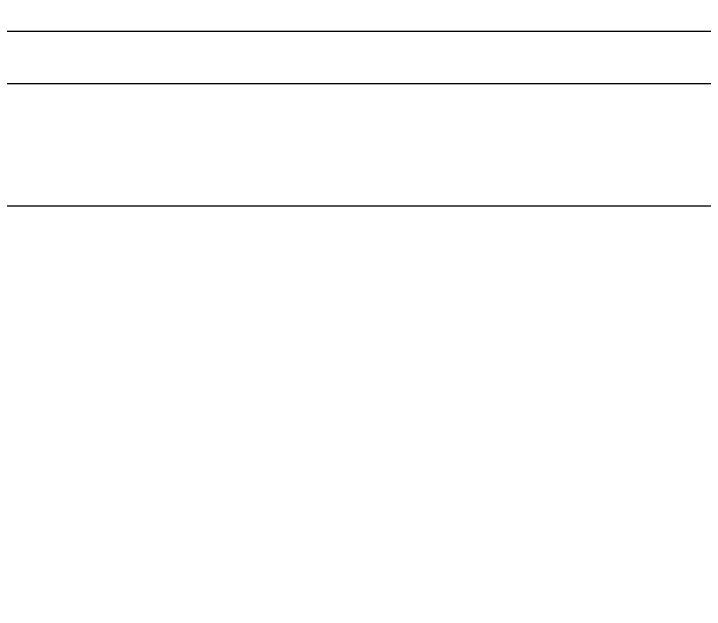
# Model space of a CAD drawing. Extents: x -50000 to 50000, y -50000 to 50000.
# Drawn here: x -32769 to -30794, y -23354 to -21650 of the extents above; entities that cross this region are included whole.
import ezdxf

# ---------------------------------------------------------------- set-up
doc = ezdxf.new("R2010")
doc.units = 0
doc.layers.add('FRAME', color=14, linetype='CONTINUOUS')
doc.layers.add('XOR3', color=15, linetype='CONTINUOUS')

# ---------------------------------------------------------------- blocks, each defined once
blk = doc.blocks.new('CHIP_QSEARCH')
at = {"layer": 'FRAME'}
for points in [[(0, 0), (0, 7000), (7000, 7000), (7000, 0)], [(500, 500), (500, 6500), (6500, 6500), (6500, 500)]]:
    blk.add_lwpolyline(points, close=True, dxfattribs=at)
at = {"layer": 'XOR3'}
blk.add_lwpolyline([(150, 150), (150, 6850), (6850, 6850), (6850, 150)], close=True, dxfattribs=at)

msp = doc.modelspace()

# ---------------------------------------------------------------- linework, layer by layer
at = {"layer": 'FRAME'}
for radius in [50000, 49000]:
    msp.add_circle((0, 0), radius, dxfattribs=at)

# ---------------------------------------------------------------- block references
msp.add_blockref('CHIP_QSEARCH', (-35900, -28700))

doc.saveas('drawing.dxf')
